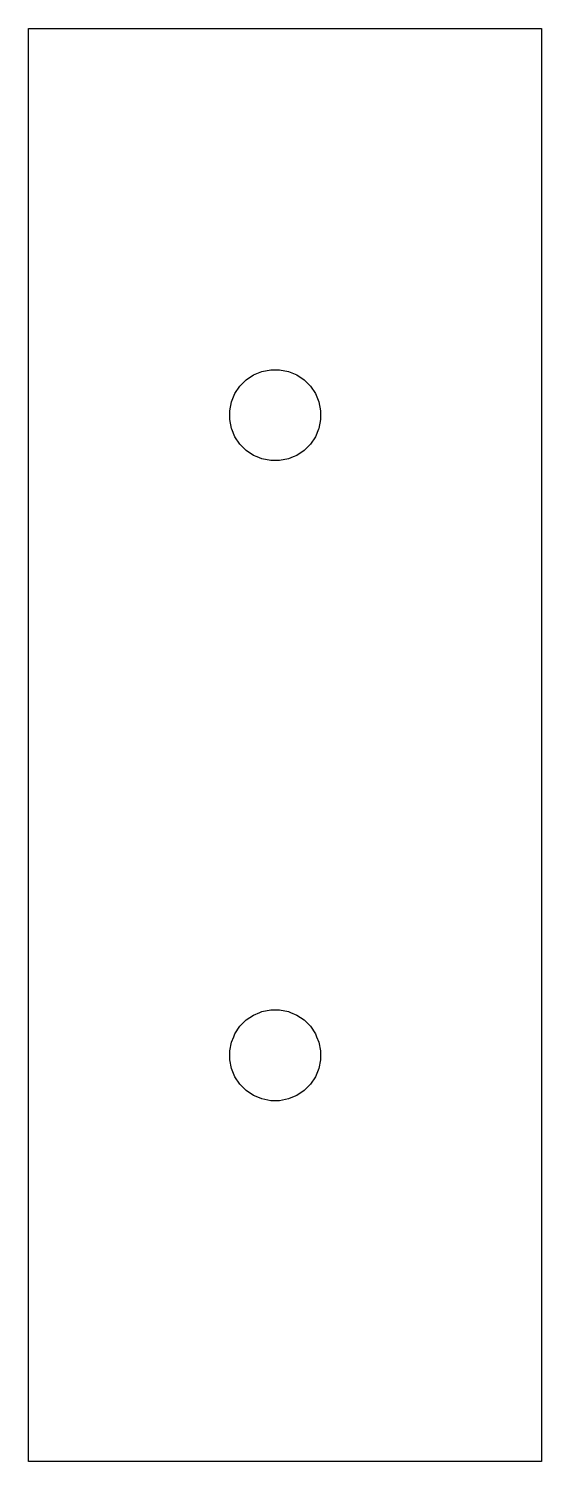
# Model space of a CAD drawing. Extents: x 21 to 61, y -125 to -13.
import ezdxf

# ---------------------------------------------------------------- set-up
doc = ezdxf.new("R2010")
doc.units = 0
doc.layers.get('0').update_dxf_attribs({"linetype": 'CONTINUOUS'})

msp = doc.modelspace()

# ---------------------------------------------------------------- linework, layer by layer
at = {"color": 2}
for points in [[(20.8483, -125.232734), (20.8483, -13.23154)], [(20.8483, -13.23154), (60.949782, -13.23154)], [(60.949782, -13.23154), (60.949782, -125.232734)], [(60.949782, -125.232734), (20.8483, -125.232734)]]:
    msp.add_lwpolyline(points, dxfattribs=at)
for points in [[(41.165741, -40.033595), (41.165741, -40.033595), (41.165741, -40.033595), (41.81344, -40.302834), (42.3951, -40.691454), (42.887859, -41.184214), (43.276479, -41.765873), (43.378079, -42.012253), (43.545719, -42.413572), (43.682878, -43.099372), (43.682878, -43.797871), (43.545719, -44.48367), (43.525399, -44.52939), (43.276479, -45.13137), (42.887859, -45.713029), (42.3951, -46.205789), (41.81344, -46.594408), (41.54166, -46.706168), (41.165741, -46.863648), (40.479941, -47.000808), (39.781442, -47.000808), (39.095643, -46.863648), (38.719723, -46.706168), (38.447943, -46.594408), (37.866284, -46.205789), (37.373524, -45.713029), (36.984905, -45.13137), (36.735985, -44.52939), (36.715665, -44.48367), (36.578505, -43.797871), (36.578505, -43.099372), (36.715665, -42.413572), (36.883305, -42.012253), (36.984905, -41.765873), (37.373524, -41.184214), (37.866284, -40.691454), (38.447943, -40.302834), (39.095643, -40.033595), (39.095643, -40.033595), (39.095643, -40.033595), (39.781442, -39.896435), (40.479941, -39.896435)], [(41.165741, -90.071547), (41.328301, -90.140127), (41.81344, -90.340787), (42.3951, -90.729406), (42.887859, -91.222166), (43.276479, -91.803825), (43.372999, -92.037505), (43.545719, -92.451525), (43.682878, -93.137324), (43.682878, -93.835823), (43.545719, -94.521623), (43.545719, -94.521623), (43.276479, -95.169322), (42.887859, -95.750982), (42.3951, -96.243741), (41.81344, -96.632361), (41.356241, -96.822861), (41.165741, -96.901601), (40.479941, -97.03876), (39.781442, -97.03876), (39.095643, -96.901601), (38.905143, -96.822861), (38.447943, -96.632361), (37.866284, -96.243741), (37.373524, -95.750982), (36.984905, -95.169322), (36.715665, -94.521623), (36.715665, -94.521623), (36.578505, -93.835823), (36.578505, -93.137324), (36.715665, -92.451525), (36.888385, -92.037505), (36.984905, -91.803825), (37.373524, -91.222166), (37.866284, -90.729406), (38.447943, -90.340787), (38.933083, -90.140127), (39.095643, -90.071547), (39.781442, -89.934387), (40.479941, -89.934387)]]:
    msp.add_lwpolyline(points, close=True, dxfattribs=at)

doc.saveas('drawing.dxf')
